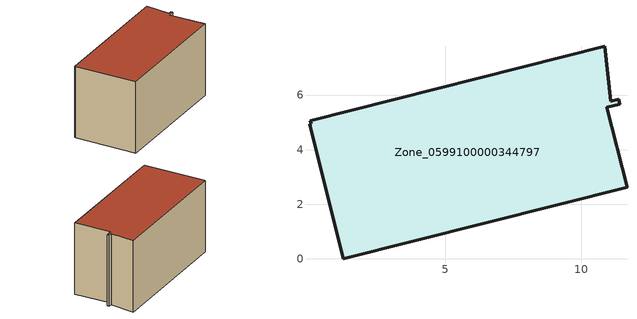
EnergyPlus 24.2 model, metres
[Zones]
Zone_0599100000344797
 floor ground (C_G): 11.08,5.78 11.37,5.85 11.41,5.67 10.93,5.55 11.67,2.62 1.27,0 0.03,4.94 0.08,4.95 0.05,5.06 10.85,7.79 z0
 wall outside (C_F): 0.03,4.94 1.27,0 11.67,2.62 10.93,5.55 11.41,5.67 11.37,5.85 11.08,5.78 10.85,7.79 0.05,5.06 0.08,4.95 0.03,4.94 z0:5.91
 roof outside (C_R): 0.08,4.95 0.03,4.94 1.27,0 11.67,2.62 10.93,5.55 11.41,5.67 11.37,5.85 11.08,5.78 10.85,7.79 0.05,5.06 z5.91
[BUILDING]
Pand.0599100000344797: North Axis=0; Terrain=City; Loads Convergence Tolerance Value=0.04; Temperature Convergence Tolerance Value=0.4; Solar Distribution=FullExterior; Maximum Number of Warmup Days=25; Minimum Number of Warmup Days=1
[Site:Location]
Rotterdam.The.Hague.AP_ZH_NLD Design_Conditions: Latitude=51.96; Longitude=4.45; Time Zone=1; Elevation=-4.5
[SITE:GROUNDTEMPERATURE:BUILDINGSURFACE]
18, 18, 18, 18, 18, 18, 18, 18, 18, 18, 18, 18
[MATERIAL] Thermal Absorptance=0.9; Solar Absorptance=0.7; Visible Absorptance=0.7
Name | Roughness | Thickness | Conductivity | Density | Specific Heat
G.TI.1992-2005 | MediumSmooth | 0.15 | 0.06 | 540 | 1210
F.TI.1992-2005 | Rough | 0.3 | 0.12 | 1920 | 840
R.TI.1992-2005 | MediumRough | 0.2 | 0.08 | 1500 | 1000
[CONSTRUCTION]
C_G: G.TI.1992-2005
C_F: F.TI.1992-2005
C_R: R.TI.1992-2005
[ZONE]
Zone_0599100000344797: Type=1; Multiplier=1; Ceiling Height=Autocalculate; Volume=Autocalculate; Floor Area=autocalculate; Part of Total Floor Area=Yes
[ZONEINFILTRATION:DESIGNFLOWRATE]
Infil_Zone_0599100000344797: Zone or ZoneList or Space or SpaceList=Zone_0599100000344797; Schedule=AlwaysOn; Design Flow Rate Calculation Method=Flow/Area; Flow Rate per Floor Area=0.0015; Constant Term Coefficient=1; Temperature Term Coefficient=0; Velocity Term Coefficient=0; Velocity Squared Term Coefficient=0
[HVACTEMPLATE:ZONE:IDEALLOADSAIRSYSTEM]
Zone_0599100000344797: Maximum Heating Supply Air Temperature=50; Minimum Cooling Supply Air Temperature=13; Maximum Heating Supply Air Humidity Ratio=0.0156; Minimum Cooling Supply Air Humidity Ratio=0.0077; Heating Limit=NoLimit; Cooling Limit=NoLimit; Dehumidification Control Type=ConstantSensibleHeatRatio; Cooling Sensible Heat Ratio=0.7; Dehumidification Setpoint=60; Humidification Control Type=None; Humidification Setpoint=30; Outdoor Air Method=None; Outdoor Air Flow Rate per Person=0.00944; Outdoor Air Flow Rate per Zone Floor Area=0; Outdoor Air Flow Rate per Zone=0; Demand Controlled Ventilation Type=None; Outdoor Air Economizer Type=NoEconomizer; Heat Recovery Type=None; Sensible Heat Recovery Effectiveness=0.7; Latent Heat Recovery Effectiveness=0.65
[ZONECONTROL:THERMOSTAT]
ThermostatControl_Zone_0599100000344797: Zone or ZoneList=Zone_0599100000344797; Control Type Schedule=DualSetpointControlType; Control 1=Thermostat_Zone_0599100000344797; Temperature Difference Between Cutout And Setpoint=0
[THERMOSTATSETPOINT:DUALSETPOINT]
Thermostat_Zone_0599100000344797: Heating Setpoint Temperature Schedule=HeatingSetpoint_Zone_0599100000344797; Cooling Setpoint Temperature Schedule=CoolingSetpoint_Zone_0599100000344797
[SCHEDULE:COMPACT]
HeatingSetpoint_Zone_0599100000344797: Through: 12/31, For: AllDays, Until: 24:00, 21
CoolingSetpoint_Zone_0599100000344797: Through: 12/31, For: AllDays, Until: 24:00, 24
DualSetpointControlType: Through: 12/31, For: AllDays, Until: 24:00, 4
AlwaysOn: Through: 12/31, For: AllDays, Until: 24:00, 1
